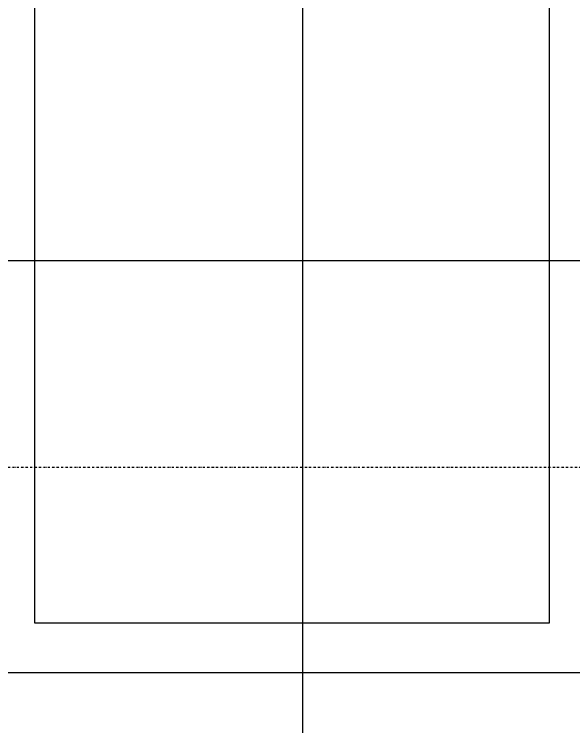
# Model space of a CAD drawing. Extents: x -12260 to 57327, y -29287 to 19916.
# Drawn here: x 11576 to 12391, y 6831 to 7869 of the extents above; entities that cross this region are included whole.
import ezdxf

# ---------------------------------------------------------------- set-up
doc = ezdxf.new("R2010")
doc.units = 0
doc.header["$LTSCALE"] = 0.25
doc.linetypes.add('DASHDOT', pattern=[25.4, 12.7, -6.35, 0, -6.35])
doc.layers.add('01-First Floor$0$FALSE CEILING', color=251, linetype='Continuous')
for name, color, linetype, lineweight in [('01-First Floor$0$LOADING', 253, 'Continuous', 5), ('E-LITE-CLNG-CNDT', 6, 'DASHDOT', 35), ('F-ALRM-CLNG-CNDT', 51, 'DASHDOT', 25)]:
    doc.layers.add(name, color=color, linetype=linetype, lineweight=lineweight)

# ---------------------------------------------------------------- blocks, each defined once
blk = doc.blocks.new('01-First Floor')
at = {"layer": '01-First Floor$0$FALSE CEILING', "linetype": 'Continuous'}
for p, q in [((11996.4, 5110), (11996.4, 8553.5)), ((8396.4, 7510), (13106, 7510)), ((8396.4, 6910), (13106, 6910))]:
    blk.add_line(p, q, dxfattribs=at)
at = {"layer": '01-First Floor$0$FALSE CEILING', "elevation": -0.1}
blk.add_lwpolyline([(12356, 8482.3), (11606, 8482.3), (11606, 6982.3), (12356, 6982.3)], close=True, dxfattribs=at)
at = {"layer": '01-First Floor$0$LOADING', "elevation": -0.1}
blk.add_lwpolyline([(12356, 8482.3), (11606, 8482.3), (11606, 6982.3), (12356, 6982.3)], close=True, dxfattribs=at)

msp = doc.modelspace()

# ---------------------------------------------------------------- linework, layer by layer
at = {"layer": 'F-ALRM-CLNG-CNDT'}
msp.add_lwpolyline([(10709.3, 7209.3), (14006.7, 7209.3, -0.414214), (14106.7, 7109.3), (14106.7, 3801.4)], format="xyb", dxfattribs=at)

# ---------------------------------------------------------------- block references
at = {"layer": 'E-LITE-CLNG-CNDT'}
msp.add_blockref('01-First Floor', (0, 0), dxfattribs=at)

doc.saveas('drawing.dxf')
